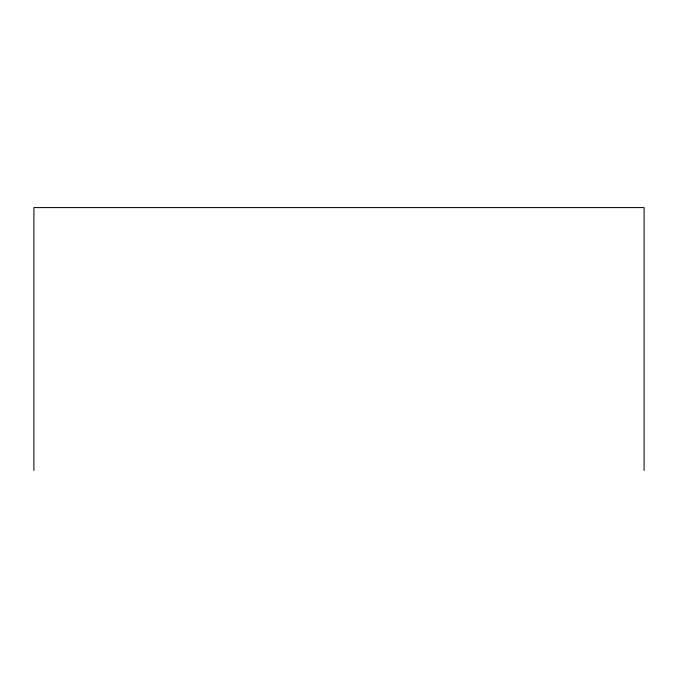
<?xml version="1.0" encoding="UTF-8"?>
<svg xmlns="http://www.w3.org/2000/svg" width="678" height="678" viewBox="0 0 678 678"><rect width="100%" height="100%" fill="white"/><g stroke="black" fill="none" stroke-linecap="round" stroke-linejoin="round"><path stroke-width="1.02" d="M644.1 470.413L644.1 207.587L33.9 207.587L33.9 470.413"/></g></svg>
